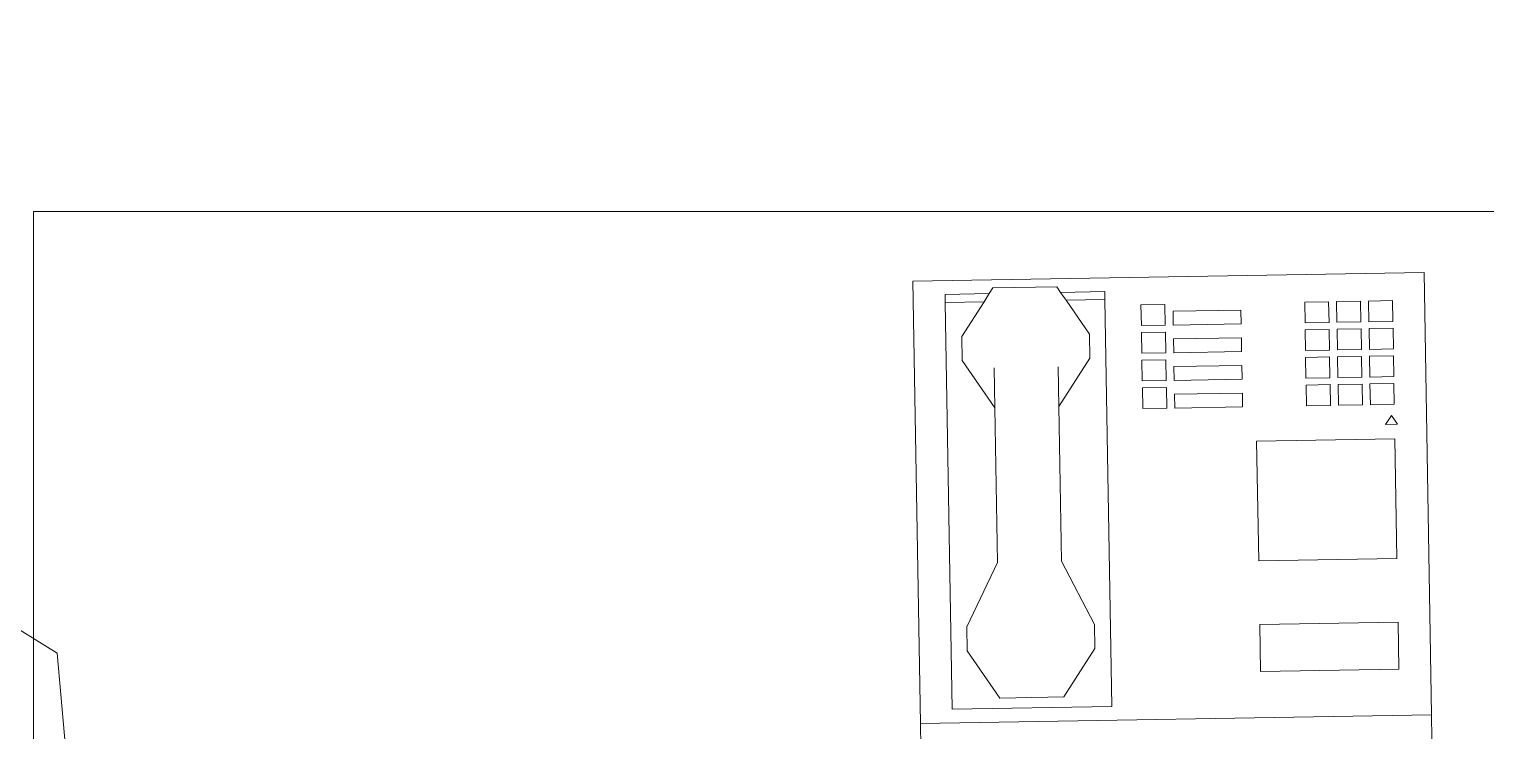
# Model space of a CAD drawing. Header units: metres. Extents: x -17 to 101, y 0 to 79.
# Drawn here: x 57.628 to 58.207, y 29.223 to 29.502 of the extents above; entities that cross this region are included whole.
import ezdxf

# ---------------------------------------------------------------- set-up
doc = ezdxf.new("R2010")
doc.units = ezdxf.units.M
doc.linetypes.add('HIDDEN2', pattern=[0.1875, 0.125, -0.0625])
doc.layers.add('Cotas varias El', color=253, linetype='Continuous', lineweight=13)
doc.layers.add('TOMACORRIENTE', color=5, linetype='HIDDEN2', lineweight=30)

msp = doc.modelspace()

# ---------------------------------------------------------------- linework, layer by layer
at = {"layer": 'Cotas varias El'}
for p, q in [((57.97912, 29.4015), (58.18229, 29.40495)), ((57.9821, 29.22555), (57.97912, 29.4015)), ((58.18229, 29.40495), (58.18527, 29.229)), ((57.99191, 29.39622), (58.00947, 29.39652)), ((57.99191, 29.39622), (57.99196, 29.39305)), ((58.00741, 29.39331), (58.00947, 29.39652)), ((58.00947, 29.39652), (58.01092, 29.39877)), ((58.01092, 29.39877), (58.03631, 29.3992)), ((58.03631, 29.3992), (58.03784, 29.397)), ((58.03784, 29.397), (58.0554, 29.3973)), ((58.03784, 29.397), (58.04001, 29.39386)), ((58.04001, 29.39386), (58.05545, 29.39412)), ((58.04001, 29.39386), (58.04934, 29.38037)), ((58.0554, 29.3973), (58.05545, 29.39412)), ((58.05545, 29.39412), (58.0582, 29.23234)), ((58.16978, 29.39374), (58.16025, 29.39358)), ((58.16025, 29.39358), (58.16039, 29.38533)), ((58.16992, 29.38549), (58.16978, 29.39374)), ((57.99196, 29.39305), (58.00741, 29.39331)), ((57.99196, 29.39305), (57.99471, 29.23127)), ((57.99854, 29.37951), (58.00741, 29.39331)), ((58.0793, 29.3922), (58.06978, 29.39204)), ((58.06978, 29.39204), (58.06992, 29.38379)), ((58.07944, 29.38396), (58.0793, 29.3922)), ((58.10951, 29.38997), (58.08252, 29.38951)), ((58.08252, 29.38951), (58.08262, 29.38401)), ((58.1096, 29.38447), (58.10951, 29.38997)), ((58.14438, 29.39331), (58.13486, 29.39315)), ((58.13486, 29.39315), (58.135, 29.3849)), ((58.14452, 29.38506), (58.14438, 29.39331)), ((58.15708, 29.39352), (58.14755, 29.39336)), ((58.14755, 29.39336), (58.14769, 29.38512)), ((58.15722, 29.38528), (58.15708, 29.39352)), ((58.06992, 29.38379), (58.07944, 29.38396)), ((58.08262, 29.38401), (58.1096, 29.38447)), ((58.135, 29.3849), (58.14452, 29.38506)), ((58.14457, 29.38231), (58.13504, 29.38215)), ((58.13504, 29.38215), (58.13518, 29.3739)), ((58.14471, 29.37406), (58.14457, 29.38231)), ((58.14769, 29.38512), (58.15722, 29.38528)), ((58.15726, 29.38253), (58.14774, 29.38237)), ((58.14774, 29.38237), (58.14788, 29.37412)), ((58.1574, 29.37428), (58.15726, 29.38253)), ((58.16039, 29.38533), (58.16992, 29.38549)), ((58.16996, 29.38274), (58.16044, 29.38258)), ((58.16044, 29.38258), (58.16058, 29.37433)), ((58.1701, 29.3745), (58.16996, 29.38274)), ((57.9987, 29.36998), (57.99854, 29.37951)), ((58.0495, 29.37085), (58.04934, 29.38037)), ((58.07949, 29.38121), (58.06996, 29.38105)), ((58.06996, 29.38105), (58.0701, 29.3728)), ((58.07963, 29.37296), (58.07949, 29.38121)), ((58.10969, 29.37897), (58.08271, 29.37851)), ((58.08271, 29.37851), (58.0828, 29.37301)), ((58.10979, 29.37347), (58.10969, 29.37897)), ((58.0495, 29.37085), (58.03712, 29.35158)), ((58.0701, 29.3728), (58.07963, 29.37296)), ((58.0828, 29.37301), (58.10979, 29.37347)), ((58.13518, 29.3739), (58.14471, 29.37406)), ((58.14475, 29.37132), (58.13523, 29.37115)), ((58.13523, 29.37115), (58.13537, 29.36291)), ((58.14489, 29.36307), (58.14475, 29.37132)), ((58.14788, 29.37412), (58.1574, 29.37428)), ((58.15745, 29.37153), (58.14793, 29.37137)), ((58.14793, 29.37137), (58.14807, 29.36312)), ((58.15759, 29.36328), (58.15745, 29.37153)), ((58.16058, 29.37433), (58.1701, 29.3745)), ((58.17015, 29.37175), (58.16063, 29.37158)), ((58.16063, 29.37158), (58.16077, 29.36334)), ((58.17029, 29.3635), (58.17015, 29.37175)), ((58.01173, 29.35115), (57.9987, 29.36998)), ((58.01146, 29.36702), (58.01173, 29.35115)), ((58.03712, 29.35158), (58.03685, 29.36746)), ((58.07967, 29.37021), (58.07015, 29.37005)), ((58.07015, 29.37005), (58.07029, 29.3618)), ((58.07981, 29.36196), (58.07967, 29.37021)), ((58.10988, 29.36797), (58.0829, 29.36752)), ((58.0829, 29.36752), (58.08299, 29.36202)), ((58.10997, 29.36247), (58.10988, 29.36797)), ((58.07029, 29.3618), (58.07981, 29.36196)), ((58.07986, 29.35921), (58.07034, 29.35905)), ((58.07034, 29.35905), (58.07048, 29.3508)), ((58.08, 29.35097), (58.07986, 29.35921)), ((58.08299, 29.36202), (58.10997, 29.36247)), ((58.13537, 29.36291), (58.14489, 29.36307)), ((58.14494, 29.36032), (58.13542, 29.36016)), ((58.13542, 29.36016), (58.13556, 29.35191)), ((58.14508, 29.35207), (58.14494, 29.36032)), ((58.14807, 29.36312), (58.15759, 29.36328)), ((58.15764, 29.36053), (58.14811, 29.36037)), ((58.14811, 29.36037), (58.14825, 29.35212)), ((58.15778, 29.35229), (58.15764, 29.36053)), ((58.16077, 29.36334), (58.17029, 29.3635)), ((58.17034, 29.36075), (58.16081, 29.36059)), ((58.16081, 29.36059), (58.16095, 29.35234)), ((58.17048, 29.3525), (58.17034, 29.36075)), ((58.11007, 29.35698), (58.08308, 29.35652)), ((58.08308, 29.35652), (58.08318, 29.35102)), ((58.11016, 29.35148), (58.11007, 29.35698)), ((58.01173, 29.35115), (58.01277, 29.28965)), ((58.03817, 29.29008), (58.03712, 29.35158)), ((58.07048, 29.3508), (58.08, 29.35097)), ((58.08318, 29.35102), (58.11016, 29.35148)), ((58.13556, 29.35191), (58.14508, 29.35207)), ((58.14825, 29.35212), (58.15778, 29.35229)), ((58.16095, 29.35234), (58.17048, 29.3525)), ((58.16698, 29.3445), (58.1693, 29.34811)), ((58.1693, 29.34811), (58.17174, 29.34458)), ((58.17174, 29.34458), (58.16698, 29.3445)), ((58.17071, 29.33876), (58.11576, 29.33782)), ((58.11576, 29.33782), (58.11657, 29.29023)), ((58.17152, 29.29117), (58.17071, 29.33876)), ((58.01277, 29.28965), (58.0005, 29.26404)), ((58.03817, 29.29008), (58.0513, 29.2649)), ((58.11657, 29.29023), (58.17152, 29.29117)), ((57.60601, 29.27393), (57.63888, 29.25347)), ((58.00066, 29.25452), (58.0005, 29.26404)), ((58.05146, 29.25538), (58.0513, 29.2649)), ((58.17195, 29.2659), (58.11699, 29.26497)), ((58.11699, 29.26497), (58.11731, 29.24625)), ((58.17226, 29.24718), (58.17195, 29.2659)), ((58.05146, 29.25538), (58.03908, 29.23611)), ((57.63888, 29.25347), (57.64318, 29.20661)), ((58.01369, 29.23568), (58.00066, 29.25452)), ((58.11731, 29.24625), (58.17226, 29.24718)), ((58.0582, 29.23234), (57.99471, 29.23127)), ((58.03908, 29.23611), (58.01369, 29.23568)), ((58.18527, 29.229), (57.9821, 29.22555)), ((58.18544, 29.21948), (58.18527, 29.229)), ((57.98226, 29.21603), (57.9821, 29.22555))]:
    msp.add_line(p, q, dxfattribs=at)
msp.add_lwpolyline([(58.22954, 29.42912), (58.22954, 27.92912), (57.62954, 27.92912), (57.62954, 29.42912)], close=True, dxfattribs=at)
at = {"layer": 'TOMACORRIENTE', "lineweight": 25}
msp.add_arc((57.56479, 29.97983), 2.49068, 266.02878, 348.93243, dxfattribs=at)

doc.saveas('drawing.dxf')
